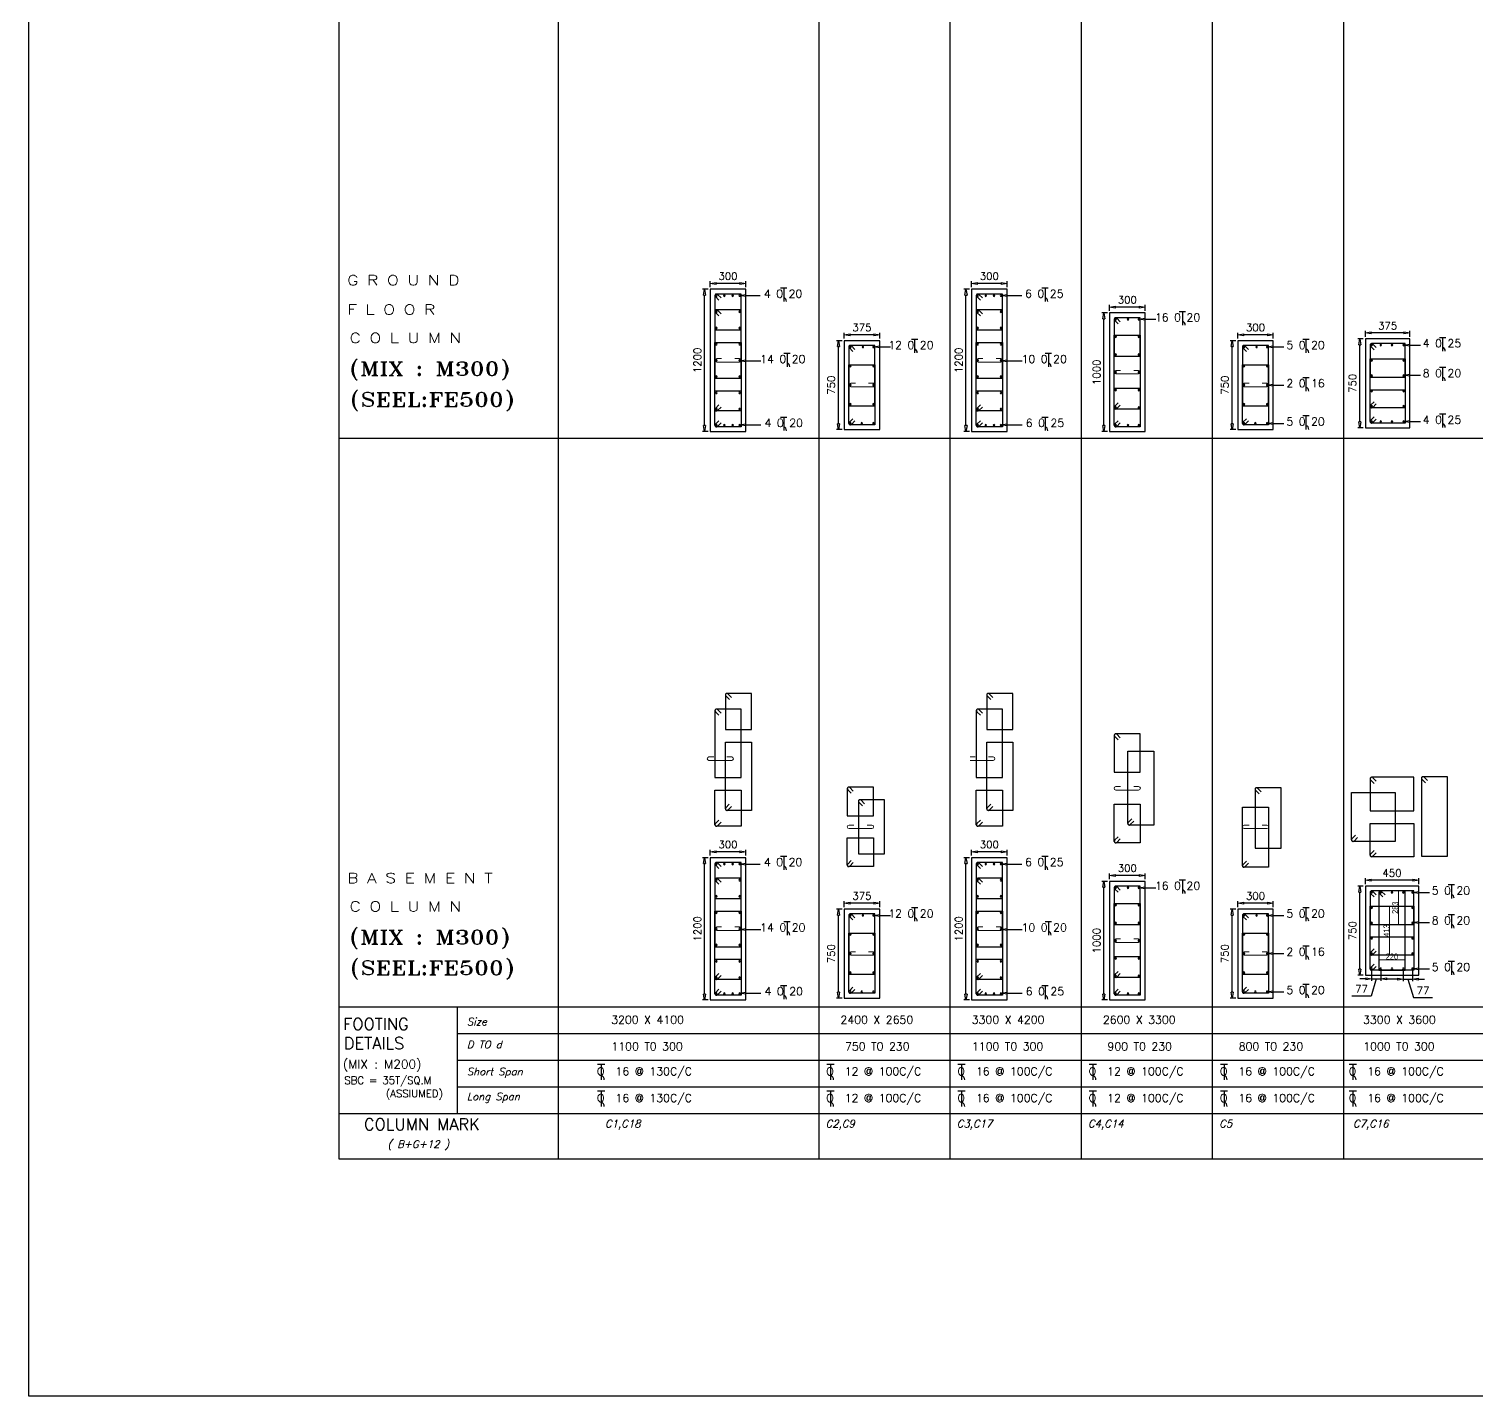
# Model space of a CAD drawing. Header units: millimetres. Extents: x 331487 to 517269, y 198509 to 399936.
# Drawn here: x 331487 to 355901, y 198509 to 221569 of the extents above; entities that cross this region are included whole.
import ezdxf

# ---------------------------------------------------------------- set-up
doc = ezdxf.new("R2010")
doc.units = ezdxf.units.MM
doc.header["$MEASUREMENT"] = 0
doc.linetypes.add('DOT', pattern=[0.25, 0, -0.25])
doc.layers.add('BEAM', color=1, linetype='Continuous', lineweight=5)
for name, color, linetype in [('COLUMN', 6, 'Continuous'), ('FOOTING', 5, 'Continuous'), ('FOOTING-SCH', 3, 'Continuous')]:
    doc.layers.add(name, color=color, linetype=linetype)
doc.styles.add('ITALICC', font='italicc', dxfattribs={"height": 0.3})
doc.styles.add('RO', font='romans.shx', dxfattribs={"height": 125})
doc.styles.add('ROMANS', font='romans.shx')
doc.styles.add('ROMANT', font='ROMANT.shx')
doc.styles.add('SWISCNBT', font='swissc.ttf')

# ---------------------------------------------------------------- blocks, each defined once
blk = doc.blocks.new('_ClosedBlank')
at = {"color": 0, "linetype": 'ByBlock', "lineweight": -2}
for p, q in [((-1, 0.17), (0, 0)), ((-1, 0.17), (-1, -0.17)), ((0, 0), (-1, -0.17))]:
    blk.add_line(p, q, dxfattribs=at)
blk = doc.blocks.new('rp')
blk.add_line((-2, 0), (2, 0))
at = {"color": 6}
blk.add_line((1.5, 1.5), (-1.5, -1.5), dxfattribs=at)
at = {"color": 1}
blk.add_line((0, 2), (0, -2), dxfattribs=at)

msp = doc.modelspace()

# ---------------------------------------------------------------- linework, layer by layer
at = {"color": 1, "linetype": 'Continuous'}
for p, q in [((344166, 217203), (344273, 217203)), ((344220, 217203), (344220, 216973)), ((348576, 217203), (348683, 217203)), ((348629, 217203), (348629, 216973)), ((350893, 216803), (351001, 216803)), ((350947, 216803), (350947, 216573)), ((346375, 216336), (346482, 216336)), ((346429, 216336), (346429, 216105)), ((352978, 216336), (353086, 216336)), ((353032, 216336), (353032, 216105)), ((355282, 216366), (355389, 216366)), ((355335, 216366), (355335, 216136)), ((344223, 216101), (344330, 216101)), ((344277, 216101), (344277, 215870)), ((348633, 216101), (348740, 216101)), ((348686, 216101), (348686, 215870)), ((355282, 215862), (355389, 215862)), ((355335, 215862), (355335, 215632)), ((352978, 215691), (353086, 215691)), ((353032, 215691), (353032, 215460)), ((344167, 215023), (344274, 215023)), ((344220, 215023), (344220, 214793)), ((348576, 215023), (348683, 215023)), ((348630, 215023), (348630, 214793)), ((352978, 215046), (353086, 215046)), ((353032, 215046), (353032, 214815)), ((355282, 215076), (355389, 215076)), ((355335, 215076), (355335, 214846)), ((344166, 207615), (344273, 207615)), ((344220, 207615), (344220, 207384)), ((348576, 207615), (348683, 207615)), ((348629, 207615), (348629, 207384)), ((350893, 207215), (351001, 207215)), ((350947, 207215), (350947, 206984)), ((355432, 207135), (355539, 207135)), ((355485, 207135), (355485, 206904)), ((346375, 206747), (346482, 206747)), ((346429, 206747), (346429, 206517)), ((352978, 206747), (353086, 206747)), ((353032, 206747), (353032, 206517)), ((355432, 206631), (355539, 206631)), ((355485, 206631), (355485, 206400)), ((344223, 206512), (344330, 206512)), ((344277, 206512), (344277, 206281)), ((348633, 206512), (348740, 206512)), ((348686, 206512), (348686, 206281)), ((352978, 206102), (353086, 206102)), ((353032, 206102), (353032, 205872)), ((355432, 205845), (355539, 205845)), ((355485, 205845), (355485, 205614)), ((344167, 205435), (344274, 205435)), ((344220, 205435), (344220, 205204)), ((348576, 205435), (348683, 205435)), ((348630, 205435), (348630, 205204)), ((352978, 205457), (353086, 205457)), ((353032, 205457), (353032, 205227)), ((341079, 204105), (341202, 204105)), ((341140, 204105), (341140, 203841)), ((344947, 204105), (345070, 204105)), ((345009, 204105), (345009, 203841)), ((347161, 204105), (347283, 204105)), ((347222, 204105), (347222, 203841)), ((349374, 204105), (349497, 204105)), ((349436, 204105), (349436, 203841)), ((351588, 204105), (351710, 204105)), ((351649, 204105), (351649, 203841)), ((353763, 204105), (353885, 204105)), ((353824, 204105), (353824, 203841)), ((341079, 203655), (341202, 203655)), ((341140, 203655), (341140, 203391)), ((344947, 203655), (345070, 203655)), ((345009, 203655), (345009, 203391)), ((347161, 203655), (347284, 203655)), ((347222, 203655), (347222, 203391)), ((349374, 203655), (349497, 203655)), ((349436, 203655), (349436, 203391)), ((351588, 203655), (351710, 203655)), ((351649, 203655), (351649, 203391)), ((353763, 203655), (353885, 203655)), ((353824, 203655), (353824, 203391))]:
    msp.add_line(p, q, dxfattribs=at)
at = {"color": 8, "linetype": 'Continuous'}
for p, q in [((336718, 214665), (368870, 214665)), ((336718, 205076), (342614, 205076)), ((338713, 205076), (338713, 203276)), ((342614, 205076), (368870, 205076)), ((338713, 204626), (342614, 204626)), ((342614, 204626), (368870, 204626)), ((338713, 204176), (342614, 204176)), ((342614, 204176), (368870, 204176)), ((338713, 203726), (342614, 203726)), ((342614, 203726), (368870, 203726)), ((336718, 203276), (342614, 203276)), ((336718, 203276), (368870, 203276)), ((342614, 203276), (368870, 203276)), ((336718, 202508), (368870, 202508))]:
    msp.add_line(p, q, dxfattribs=at)
at = {"color": 1, "linetype": 'Continuous'}
for centre, radius in [((344204, 216977), 61.2), ((348614, 216977), 61.2), ((350932, 216577), 61.2), ((346414, 216110), 61.2), ((353017, 216110), 61.2), ((355320, 216140), 61.2), ((344261, 215875), 61.2), ((348671, 215875), 61.2), ((355320, 215636), 61.2), ((353017, 215465), 61.2), ((344205, 214797), 61.2), ((348615, 214797), 61.2), ((353017, 214820), 61.2), ((355320, 214850), 61.2), ((344204, 207389), 61.2), ((348614, 207389), 61.2), ((350932, 206989), 61.2), ((355470, 206909), 61.2), ((346414, 206521), 61.2), ((353017, 206521), 61.2), ((344261, 206286), 61.2), ((348671, 206286), 61.2), ((355470, 206405), 61.2), ((353017, 205876), 61.2), ((355470, 205619), 61.2), ((344205, 205209), 61.2), ((348615, 205209), 61.2), ((353017, 205231), 61.2), ((341123, 203846), 70), ((344991, 203846), 70), ((347205, 203846), 70), ((349418, 203846), 70), ((351632, 203846), 70), ((353807, 203846), 70), ((341123, 203396), 70), ((344991, 203396), 70), ((347205, 203396), 70), ((349418, 203396), 70), ((351632, 203396), 70), ((353807, 203396), 70)]:
    msp.add_arc(centre, radius, 355.5803, 75.6804, dxfattribs=at)
at = {"layer": 'BEAM', "ltscale": 0.05}
for p, q in [((343091, 216009), (343171, 216009)), ((343091, 215949), (343475, 215949)), ((343475, 216009), (343395, 216009)), ((347501, 216009), (347581, 216009)), ((347501, 215949), (347884, 215949)), ((347884, 216009), (347804, 216009)), ((345351, 215592), (345431, 215592)), ((345734, 215592), (345654, 215592)), ((349825, 215809), (349905, 215809)), ((349825, 215749), (350208, 215749)), ((350208, 215809), (350128, 215809)), ((351991, 215592), (352071, 215592)), ((352374, 215592), (352294, 215592)), ((345351, 215532), (345734, 215532)), ((351991, 215532), (352374, 215532)), ((342960, 209289), (343040, 209289)), ((342960, 209229), (343343, 209229)), ((343343, 209289), (343263, 209289)), ((347369, 209289), (347449, 209289)), ((347369, 209229), (347753, 209229)), ((347753, 209289), (347673, 209289)), ((349825, 208790), (349905, 208790)), ((350208, 208790), (350128, 208790)), ((349825, 208730), (350208, 208730)), ((345323, 208141), (345403, 208141)), ((345323, 208081), (345706, 208081)), ((345706, 208141), (345626, 208141)), ((351991, 208141), (352071, 208141)), ((351991, 208081), (352374, 208081)), ((352374, 208141), (352294, 208141)), ((343091, 206421), (343171, 206421)), ((343091, 206361), (343475, 206361)), ((343475, 206421), (343395, 206421)), ((347501, 206421), (347581, 206421)), ((347501, 206361), (347884, 206361)), ((347884, 206421), (347804, 206421)), ((349825, 206220), (349905, 206220)), ((349825, 206160), (350208, 206160)), ((350208, 206220), (350128, 206220)), ((345351, 206004), (345431, 206004)), ((345351, 205944), (345734, 205944)), ((345734, 206004), (345654, 206004)), ((351991, 206004), (352071, 206004)), ((351991, 205944), (352374, 205944)), ((352374, 206004), (352294, 206004))]:
    msp.add_line(p, q, dxfattribs=at)
at = {"layer": 'BEAM', "color": 167, "linetype": 'DOT', "lineweight": 13}
for p, q in [((354553, 207030), (354590, 207030)), ((354484, 206773), (354443, 206773)), ((354553, 206463), (354590, 206463)), ((354263, 205877), (354263, 205869)), ((354484, 205947), (354443, 205947)), ((354703, 205877), (354703, 205869))]:
    msp.add_line(p, q, dxfattribs=at)
at = {"layer": 'BEAM', "color": 169}
for p, q in [((354590, 206466), (354590, 207027)), ((354443, 206770), (354443, 205950)), ((354266, 205869), (354700, 205869))]:
    msp.add_line(p, q, dxfattribs=at)
at = {"layer": 'BEAM', "ltscale": 0.05}
for centre, start, end in [((343091, 215979), 90, 270), ((343475, 215979), 270, 90), ((347501, 215979), 90, 270), ((347884, 215979), 270, 90), ((345351, 215562), 90, 270), ((345734, 215562), 270, 90), ((349825, 215779), 90, 270), ((350208, 215779), 270, 90), ((351991, 215562), 90, 270), ((352374, 215562), 270, 90), ((342960, 209259), 90, 270), ((343343, 209259), 270, 90), ((347753, 209259), 270, 90), ((349825, 208760), 90, 270), ((350208, 208760), 270, 90), ((345323, 208111), 90, 270), ((345706, 208111), 270, 90), ((351991, 208111), 90, 270), ((352374, 208111), 270, 90), ((343091, 206391), 90, 270), ((343475, 206391), 270, 90), ((347501, 206391), 90, 270), ((347884, 206391), 270, 90), ((349825, 206190), 90, 270), ((350208, 206190), 270, 90), ((345351, 205974), 90, 270), ((345734, 205974), 270, 90), ((351991, 205974), 90, 270), ((352374, 205974), 270, 90)]:
    msp.add_arc(centre, 30, start, end, dxfattribs=at)
at = {"layer": 'COLUMN'}
for p, q in [((331487, 198509), (331487, 346865)), ((343581, 217178), (342981, 217178)), ((342981, 217178), (342981, 214778)), ((343581, 214778), (343581, 217178)), ((347990, 217178), (347390, 217178)), ((347390, 217178), (347390, 214778)), ((347990, 214778), (347990, 217178)), ((350317, 216778), (349717, 216778)), ((349717, 216778), (349717, 214778)), ((350317, 214778), (350317, 216778)), ((345840, 216311), (345240, 216311)), ((345240, 216311), (345240, 214811)), ((345840, 214811), (345840, 216311)), ((352481, 216311), (351881, 216311)), ((351881, 216311), (351881, 214811)), ((352481, 214811), (352481, 216311)), ((354784, 216341), (354034, 216341)), ((354034, 216341), (354034, 214841)), ((354784, 214841), (354784, 216341)), ((342981, 214778), (343581, 214778)), ((345240, 214811), (345840, 214811)), ((347390, 214778), (347990, 214778)), ((349717, 214778), (350317, 214778)), ((351881, 214811), (352481, 214811)), ((354034, 214841), (354784, 214841)), ((343581, 207590), (342981, 207590)), ((342981, 207590), (342981, 205190)), ((343581, 205190), (343581, 207590)), ((347990, 207590), (347390, 207590)), ((347390, 207590), (347390, 205190)), ((347990, 205190), (347990, 207590)), ((350317, 207190), (349717, 207190)), ((349717, 207190), (349717, 205190)), ((350317, 205190), (350317, 207190)), ((354934, 207110), (354034, 207110)), ((354034, 207110), (354034, 205610)), ((354934, 205610), (354934, 207110)), ((345840, 206722), (345240, 206722)), ((345240, 206722), (345240, 205222)), ((345840, 205222), (345840, 206722)), ((352481, 206722), (351881, 206722)), ((351881, 206722), (351881, 205222)), ((352481, 205222), (352481, 206722)), ((354034, 205610), (354934, 205610)), ((342981, 205190), (343581, 205190)), ((345240, 205222), (345840, 205222)), ((347390, 205190), (347990, 205190)), ((349717, 205190), (350317, 205190)), ((351881, 205222), (352481, 205222)), ((517269, 198509), (331487, 198509))]:
    msp.add_line(p, q, dxfattribs=at)
at = {"layer": 'COLUMN', "color": 3}
for p, q in [((343061, 217073), (343061, 216491)), ((343068, 217056), (343128, 216996)), ((343501, 217098), (343086, 217098)), ((343163, 217031), (343104, 217091)), ((343501, 216491), (343501, 217098)), ((347470, 217073), (347470, 216491)), ((347478, 217056), (347538, 216996)), ((347910, 217098), (347495, 217098)), ((347573, 217031), (347513, 217091)), ((347910, 216491), (347910, 217098)), ((343061, 216807), (343061, 215677)), ((343501, 216832), (343086, 216832)), ((343163, 216765), (343104, 216825)), ((343501, 215677), (343501, 216832)), ((347470, 216807), (347470, 215677)), ((347910, 216832), (347495, 216832)), ((347573, 216765), (347513, 216825)), ((347910, 215677), (347910, 216832)), ((343068, 216789), (343128, 216729)), ((347478, 216789), (347538, 216729)), ((349797, 216673), (349797, 216051)), ((349804, 216656), (349864, 216596)), ((350237, 216698), (349822, 216698)), ((349899, 216631), (349840, 216691)), ((350237, 216051), (350237, 216698)), ((343061, 216491), (343501, 216491)), ((347470, 216491), (347910, 216491)), ((349797, 215183), (349797, 216406)), ((349797, 216406), (350237, 216406)), ((350237, 216406), (350237, 215158)), ((343061, 215150), (343061, 216278)), ((343061, 216278), (343501, 216278)), ((343501, 216278), (343501, 215125)), ((345320, 216206), (345320, 215213)), ((345328, 216188), (345388, 216128)), ((345760, 216231), (345345, 216231)), ((345423, 216164), (345363, 216224)), ((345760, 215213), (345760, 216231)), ((347470, 215150), (347470, 216278)), ((347470, 216278), (347910, 216278)), ((347910, 216278), (347910, 215125)), ((351961, 216206), (351961, 215213)), ((351968, 216188), (352028, 216128)), ((352401, 216231), (351986, 216231)), ((352063, 216164), (352003, 216224)), ((352401, 215213), (352401, 216231)), ((354114, 216236), (354114, 215695)), ((354121, 216219), (354181, 216159)), ((354704, 216261), (354139, 216261)), ((354216, 216194), (354157, 216254)), ((354704, 215695), (354704, 216261)), ((345320, 214916), (345320, 215905)), ((345320, 215905), (345760, 215905)), ((345760, 215905), (345760, 214891)), ((349797, 216051), (350237, 216051)), ((351961, 214916), (351961, 215905)), ((351961, 215905), (352401, 215905)), ((352401, 215905), (352401, 214891)), ((354114, 215204), (354114, 216004)), ((354114, 216004), (354704, 216004)), ((354704, 216004), (354704, 215179)), ((343061, 215677), (343501, 215677)), ((347470, 215677), (347910, 215677)), ((354114, 215695), (354704, 215695)), ((343061, 214883), (343061, 215466)), ((343061, 215466), (343501, 215466)), ((343501, 215466), (343501, 214858)), ((347470, 214883), (347470, 215466)), ((347470, 215466), (347910, 215466)), ((347910, 215466), (347910, 214858)), ((349797, 214883), (349797, 215510)), ((349797, 215510), (350237, 215510)), ((350237, 215510), (350237, 214858)), ((354114, 214946), (354114, 215484)), ((354114, 215484), (354704, 215484)), ((354704, 215484), (354704, 214921)), ((343068, 215167), (343128, 215227)), ((343501, 215125), (343086, 215125)), ((343163, 215191), (343104, 215132)), ((345320, 215213), (345760, 215213)), ((347478, 215167), (347538, 215227)), ((347910, 215125), (347495, 215125)), ((347573, 215191), (347513, 215132)), ((349804, 215201), (349864, 215261)), ((350237, 215158), (349822, 215158)), ((349899, 215225), (349840, 215166)), ((351961, 215213), (352401, 215213)), ((354121, 215221), (354181, 215281)), ((354704, 215179), (354139, 215179)), ((354216, 215246), (354157, 215186)), ((343068, 214901), (343128, 214961)), ((343501, 214858), (343086, 214858)), ((343163, 214925), (343104, 214866)), ((345328, 214934), (345388, 214994)), ((345760, 214891), (345345, 214891)), ((345423, 214958), (345363, 214898)), ((347478, 214901), (347538, 214961)), ((347910, 214858), (347495, 214858)), ((347573, 214925), (347513, 214866)), ((349804, 214901), (349864, 214961)), ((350237, 214858), (349822, 214858)), ((349899, 214925), (349840, 214866)), ((351968, 214934), (352028, 214994)), ((352401, 214891), (351986, 214891)), ((352063, 214958), (352003, 214898)), ((354121, 214964), (354181, 215024)), ((354704, 214921), (354139, 214921)), ((354216, 214988), (354157, 214929)), ((343236, 210336), (343236, 209753)), ((343244, 210318), (343304, 210258)), ((343676, 210361), (343261, 210361)), ((343339, 210294), (343279, 210354)), ((343676, 209753), (343676, 210361)), ((347646, 210336), (347646, 209753)), ((347653, 210318), (347713, 210258)), ((348086, 210361), (347671, 210361)), ((347748, 210294), (347689, 210354)), ((348086, 209753), (348086, 210361)), ((343061, 210070), (343061, 208940)), ((343068, 210052), (343128, 209992)), ((343501, 210095), (343086, 210095)), ((343163, 210028), (343104, 210087)), ((343501, 208940), (343501, 210095)), ((347470, 210070), (347470, 208940)), ((347478, 210052), (347538, 209992)), ((347910, 210095), (347495, 210095)), ((347573, 210028), (347513, 210087)), ((347910, 208940), (347910, 210095)), ((343236, 209753), (343676, 209753)), ((347646, 209753), (348086, 209753)), ((343236, 208412), (343236, 209540)), ((343236, 209540), (343676, 209540)), ((343676, 209540), (343676, 208387)), ((347646, 208412), (347646, 209540)), ((347646, 209540), (348086, 209540)), ((348086, 209540), (348086, 208387)), ((349797, 209655), (349797, 209033)), ((349804, 209637), (349864, 209577)), ((350237, 209680), (349822, 209680)), ((349899, 209613), (349840, 209673)), ((350237, 209033), (350237, 209680)), ((350025, 208165), (350025, 209388)), ((350025, 209388), (350465, 209388)), ((350465, 209388), (350465, 208140)), ((349797, 209033), (350237, 209033)), ((343061, 208940), (343501, 208940)), ((345293, 208754), (345293, 208298)), ((345733, 208779), (345318, 208779)), ((345395, 208712), (345335, 208772)), ((345733, 208298), (345733, 208779)), ((347470, 208940), (347910, 208940)), ((352173, 208743), (352173, 207750)), ((352613, 208768), (352198, 208768)), ((352276, 208701), (352216, 208761)), ((352613, 207750), (352613, 208768)), ((354114, 208922), (354114, 208380)), ((354121, 208904), (354181, 208844)), ((354854, 208947), (354139, 208947)), ((354216, 208880), (354157, 208939)), ((354854, 208380), (354854, 208947)), ((354981, 208931), (354981, 207616)), ((354988, 208914), (355048, 208854)), ((355421, 208956), (355006, 208956)), ((355083, 208890), (355023, 208949)), ((355421, 207616), (355421, 208956)), ((343061, 208146), (343061, 208728)), ((343061, 208728), (343501, 208728)), ((343501, 208728), (343501, 208121)), ((345300, 208737), (345360, 208677)), ((345482, 208543), (345482, 207654)), ((345490, 208525), (345550, 208465)), ((345922, 208568), (345507, 208568)), ((345585, 208501), (345525, 208561)), ((345922, 207654), (345922, 208568)), ((347470, 208146), (347470, 208728)), ((347470, 208728), (347910, 208728)), ((347910, 208728), (347910, 208121)), ((352181, 208726), (352241, 208666)), ((353799, 207889), (353799, 208689)), ((353799, 208689), (354539, 208689)), ((354539, 208689), (354539, 207864)), ((343243, 208430), (343303, 208490)), ((343676, 208387), (343261, 208387)), ((343338, 208454), (343279, 208394)), ((345293, 208298), (345733, 208298)), ((347653, 208430), (347713, 208490)), ((348086, 208387), (347671, 208387)), ((347748, 208454), (347688, 208394)), ((349797, 207865), (349797, 208491)), ((349797, 208491), (350237, 208491)), ((350237, 208491), (350237, 207840)), ((351961, 207453), (351961, 208442)), ((351961, 208442), (352401, 208442)), ((352401, 208442), (352401, 207428)), ((354114, 208380), (354854, 208380)), ((343068, 208164), (343128, 208224)), ((343501, 208121), (343086, 208121)), ((343163, 208188), (343104, 208128)), ((347478, 208164), (347538, 208224)), ((347910, 208121), (347495, 208121)), ((347573, 208188), (347513, 208128)), ((350032, 208183), (350092, 208243)), ((350465, 208140), (350050, 208140)), ((350127, 208207), (350068, 208147)), ((354114, 207632), (354114, 208169)), ((354114, 208169), (354854, 208169)), ((354854, 208169), (354854, 207607)), ((345293, 207464), (345293, 207922)), ((345293, 207922), (345733, 207922)), ((345733, 207922), (345733, 207439)), ((349804, 207883), (349864, 207943)), ((350237, 207840), (349822, 207840)), ((349899, 207907), (349840, 207847)), ((353807, 207907), (353867, 207967)), ((354539, 207864), (353824, 207864)), ((353902, 207931), (353842, 207871)), ((345300, 207482), (345360, 207542)), ((345482, 207654), (345922, 207654)), ((351968, 207471), (352028, 207531)), ((352173, 207750), (352613, 207750)), ((354121, 207649), (354181, 207709)), ((354854, 207607), (354139, 207607)), ((354216, 207673), (354157, 207614)), ((354981, 207616), (355421, 207616)), ((343061, 207485), (343061, 206902)), ((343068, 207467), (343128, 207407)), ((343501, 207510), (343086, 207510)), ((343163, 207443), (343104, 207502)), ((343501, 206902), (343501, 207510)), ((345733, 207439), (345318, 207439)), ((345395, 207506), (345335, 207447)), ((347470, 207485), (347470, 206902)), ((347478, 207467), (347538, 207407)), ((347910, 207510), (347495, 207510)), ((347573, 207443), (347513, 207502)), ((347910, 206902), (347910, 207510)), ((352401, 207428), (351986, 207428)), ((352063, 207495), (352003, 207436)), ((343061, 207218), (343061, 206088)), ((343068, 207201), (343128, 207141)), ((343501, 207243), (343086, 207243)), ((343163, 207176), (343104, 207236)), ((343501, 206088), (343501, 207243)), ((347470, 207218), (347470, 206088)), ((347478, 207201), (347538, 207141)), ((347910, 207243), (347495, 207243)), ((347573, 207176), (347513, 207236)), ((347910, 206088), (347910, 207243)), ((349797, 207085), (349797, 206463)), ((349804, 207067), (349864, 207007)), ((350237, 207110), (349822, 207110)), ((349899, 207043), (349840, 207102)), ((350237, 206463), (350237, 207110)), ((343061, 206902), (343501, 206902)), ((347470, 206902), (347910, 206902)), ((349797, 205595), (349797, 206817)), ((349797, 206817), (350237, 206817)), ((350237, 206817), (350237, 205570)), ((354114, 207005), (354114, 206463)), ((354121, 206987), (354181, 206927)), ((354854, 207030), (354139, 207030)), ((354216, 206963), (354157, 207022)), ((354263, 207005), (354263, 205690)), ((354270, 206987), (354330, 206927)), ((354703, 207030), (354288, 207030)), ((354365, 206963), (354306, 207022)), ((354703, 205690), (354703, 207030)), ((354854, 206463), (354854, 207030)), ((343061, 205561), (343061, 206689)), ((343061, 206689), (343501, 206689)), ((343501, 206689), (343501, 205536)), ((345320, 206617), (345320, 205624)), ((345328, 206600), (345388, 206540)), ((345760, 206642), (345345, 206642)), ((345423, 206575), (345363, 206635)), ((345760, 205624), (345760, 206642)), ((347470, 205561), (347470, 206689)), ((347470, 206689), (347910, 206689)), ((347910, 206689), (347910, 205536)), ((351961, 206617), (351961, 205624)), ((351968, 206600), (352028, 206540)), ((352401, 206642), (351986, 206642)), ((352063, 206575), (352003, 206635)), ((352401, 205624), (352401, 206642)), ((354114, 205972), (354114, 206773)), ((354114, 206773), (354854, 206773)), ((354854, 206773), (354854, 205947)), ((345320, 205327), (345320, 206316)), ((345320, 206316), (345760, 206316)), ((345760, 206316), (345760, 205302)), ((349797, 206463), (350237, 206463)), ((351961, 205327), (351961, 206316)), ((351961, 206316), (352401, 206316)), ((352401, 206316), (352401, 205302)), ((354114, 206463), (354854, 206463)), ((343061, 206088), (343501, 206088)), ((347470, 206088), (347910, 206088)), ((354114, 205715), (354114, 206252)), ((354114, 206252), (354854, 206252)), ((354854, 206252), (354854, 205690)), ((343061, 205295), (343061, 205877)), ((343061, 205877), (343501, 205877)), ((343501, 205877), (343501, 205270)), ((347470, 205295), (347470, 205877)), ((347470, 205877), (347910, 205877)), ((347910, 205877), (347910, 205270)), ((349797, 205295), (349797, 205921)), ((349797, 205921), (350237, 205921)), ((350237, 205921), (350237, 205270)), ((354121, 205990), (354181, 206050)), ((354854, 205947), (354139, 205947)), ((354216, 206014), (354157, 205954)), ((343068, 205578), (343128, 205638)), ((343163, 205603), (343104, 205543)), ((345320, 205624), (345760, 205624)), ((347478, 205578), (347538, 205638)), ((347573, 205603), (347513, 205543)), ((349804, 205612), (349864, 205672)), ((350237, 205570), (349822, 205570)), ((349899, 205636), (349840, 205577)), ((351961, 205624), (352401, 205624)), ((354121, 205732), (354181, 205792)), ((354854, 205690), (354139, 205690)), ((354216, 205757), (354157, 205697)), ((354263, 205690), (354703, 205690)), ((343068, 205312), (343128, 205372)), ((343501, 205536), (343086, 205536)), ((343163, 205336), (343104, 205277)), ((345328, 205345), (345388, 205405)), ((345423, 205369), (345363, 205310)), ((347478, 205312), (347538, 205372)), ((347910, 205536), (347495, 205536)), ((347573, 205336), (347513, 205277)), ((349804, 205312), (349864, 205372)), ((349899, 205336), (349840, 205277)), ((351968, 205345), (352028, 205405)), ((352063, 205369), (352003, 205310)), ((343501, 205270), (343086, 205270)), ((345760, 205302), (345345, 205302)), ((347910, 205270), (347495, 205270)), ((350237, 205270), (349822, 205270)), ((352401, 205302), (351986, 205302))]:
    msp.add_line(p, q, dxfattribs=at)
at = {"layer": 'COLUMN', "color": 4}
for points in [[(343582, 217072), (343826, 217072)], [(347991, 217072), (348236, 217072)], [(350318, 216672), (350496, 216672)], [(345841, 216205), (346020, 216205)], [(352481, 216205), (352660, 216205)], [(354785, 216235), (354963, 216235)], [(343582, 215969), (343837, 215969)], [(347991, 215969), (348246, 215969)], [(354785, 215731), (354963, 215731)], [(352481, 215560), (352660, 215560)], [(343582, 214892), (343837, 214892)], [(347991, 214892), (348246, 214892)], [(352481, 214915), (352660, 214915)], [(354785, 214945), (354963, 214945)], [(343582, 207483), (343826, 207483)], [(347991, 207483), (348236, 207483)], [(350318, 207083), (350496, 207083)], [(354935, 207003), (355113, 207003)], [(345841, 206616), (346020, 206616)], [(352481, 206616), (352660, 206616)], [(343582, 206381), (343837, 206381)], [(347991, 206381), (348246, 206381)], [(354935, 206499), (355113, 206499)], [(352481, 205971), (352660, 205971)], [(354935, 205713), (355113, 205713)], [(352481, 205326), (352660, 205326)], [(343582, 205303), (343837, 205303)], [(347991, 205303), (348246, 205303)]]:
    msp.add_lwpolyline(points, dxfattribs=at)
at = {"layer": 'COLUMN', "color": 3}
for centre, start, end in [((343086, 217073), 45, 180), ((343086, 217073), 90, 225), ((347495, 217073), 45, 180), ((347495, 217073), 90, 225), ((343086, 216807), 45, 180), ((343086, 216807), 90, 225), ((347495, 216807), 45, 180), ((347495, 216807), 90, 225), ((349822, 216673), 45, 180), ((349822, 216673), 90, 225), ((345345, 216206), 45, 180), ((345345, 216206), 90, 225), ((351986, 216206), 45, 180), ((351986, 216206), 90, 225), ((354139, 216236), 45, 180), ((354139, 216236), 90, 225), ((343086, 215150), 135, 270), ((343086, 215150), 180, 315), ((347495, 215150), 135, 270), ((347495, 215150), 180, 315), ((349822, 215183), 135, 270), ((349822, 215183), 180, 315), ((354139, 215204), 135, 270), ((354139, 215204), 180, 315), ((343086, 214883), 135, 270), ((343086, 214883), 180, 315), ((345345, 214916), 135, 270), ((345345, 214916), 180, 315), ((347495, 214883), 135, 270), ((347495, 214883), 180, 315), ((349822, 214883), 135, 270), ((349822, 214883), 180, 315), ((351986, 214916), 135, 270), ((351986, 214916), 180, 315), ((354139, 214946), 135, 270), ((354139, 214946), 180, 315), ((343261, 210336), 45, 180), ((343261, 210336), 90, 225), ((347671, 210336), 45, 180), ((347671, 210336), 90, 225), ((343086, 210070), 45, 180), ((343086, 210070), 90, 225), ((347495, 210070), 45, 180), ((347495, 210070), 90, 225), ((349822, 209655), 45, 180), ((349822, 209655), 90, 225), ((345318, 208754), 45, 180), ((345318, 208754), 90, 225), ((352198, 208743), 45, 180), ((352198, 208743), 90, 225), ((354139, 208922), 45, 180), ((354139, 208922), 90, 225), ((355006, 208931), 45, 180), ((355006, 208931), 90, 225), ((345507, 208543), 45, 180), ((345507, 208543), 90, 225), ((343261, 208412), 135, 270), ((343261, 208412), 180, 315), ((347671, 208412), 135, 270), ((347671, 208412), 180, 315), ((343086, 208146), 135, 270), ((343086, 208146), 180, 315), ((347495, 208146), 135, 270), ((347495, 208146), 180, 315), ((350050, 208165), 135, 270), ((350050, 208165), 180, 315), ((349822, 207865), 135, 270), ((349822, 207865), 180, 315), ((353824, 207889), 135, 270), ((353824, 207889), 180, 315), ((354139, 207632), 135, 270), ((354139, 207632), 180, 315), ((343086, 207485), 45, 180), ((343086, 207485), 90, 225), ((345318, 207464), 135, 270), ((345318, 207464), 180, 315), ((347495, 207485), 45, 180), ((347495, 207485), 90, 225), ((351986, 207453), 135, 270), ((351986, 207453), 180, 315), ((343086, 207218), 45, 180), ((343086, 207218), 90, 225), ((347495, 207218), 45, 180), ((347495, 207218), 90, 225), ((349822, 207085), 45, 180), ((349822, 207085), 90, 225), ((354139, 207005), 45, 180), ((354139, 207005), 90, 225), ((354288, 207005), 45, 180), ((354288, 207005), 90, 225), ((345345, 206617), 45, 180), ((345345, 206617), 90, 225), ((351986, 206617), 45, 180), ((351986, 206617), 90, 225), ((354139, 205972), 135, 270), ((354139, 205972), 180, 315), ((343086, 205561), 135, 270), ((347495, 205561), 135, 270), ((349822, 205595), 135, 270), ((349822, 205595), 180, 315), ((354139, 205715), 135, 270), ((354139, 205715), 180, 315), ((343086, 205561), 180, 315), ((345345, 205327), 135, 270), ((345345, 205327), 180, 315), ((347495, 205561), 180, 315), ((351986, 205327), 135, 270), ((351986, 205327), 180, 315), ((343086, 205295), 135, 270), ((343086, 205295), 180, 315), ((347495, 205295), 135, 270), ((347495, 205295), 180, 315), ((349822, 205295), 135, 270), ((349822, 205295), 180, 315)]:
    msp.add_arc(centre, 25, start, end, dxfattribs=at)
at = {"layer": 'COLUMN', "color": 7}
for centre, start, end in [((343086, 217073), 0, 180), ((343086, 217073), 180, 0), ((343220, 217071), 0, 180), ((343220, 217071), 180, 0), ((343359, 217071), 0, 180), ((343359, 217071), 180, 0), ((343476, 217073), 0, 180), ((343476, 217073), 180, 0), ((347495, 217073), 0, 180), ((347495, 217073), 180, 0), ((347630, 217071), 0, 180), ((347630, 217071), 180, 0), ((347769, 217071), 0, 180), ((347769, 217071), 180, 0), ((347885, 217073), 0, 180), ((347885, 217073), 180, 0), ((343086, 216800), 0, 180), ((343086, 216800), 180, 0), ((343476, 216800), 0, 180), ((343476, 216800), 180, 0), ((347495, 216800), 0, 180), ((347495, 216800), 180, 0), ((347885, 216800), 0, 180), ((347885, 216800), 180, 0), ((349822, 216673), 0, 180), ((349822, 216673), 180, 0), ((350028, 216673), 0, 180), ((350028, 216673), 180, 0), ((350212, 216673), 0, 180), ((350212, 216673), 180, 0), ((343086, 216526), 0, 180), ((343086, 216526), 180, 0), ((343476, 216526), 0, 180), ((343476, 216526), 180, 0), ((347495, 216526), 0, 180), ((347495, 216526), 180, 0), ((347885, 216526), 0, 180), ((347885, 216526), 180, 0), ((349822, 216379), 0, 180), ((349822, 216379), 180, 0), ((350212, 216379), 0, 180), ((350212, 216379), 180, 0), ((343086, 216252), 0, 180), ((343086, 216252), 180, 0), ((343476, 216252), 0, 180), ((343476, 216252), 180, 0), ((345345, 216206), 0, 180), ((345345, 216206), 180, 0), ((345557, 216206), 0, 180), ((345557, 216206), 180, 0), ((345735, 216206), 0, 180), ((345735, 216206), 180, 0), ((347495, 216252), 0, 180), ((347495, 216252), 180, 0), ((347885, 216252), 0, 180), ((347885, 216252), 180, 0), ((349822, 216077), 0, 180), ((349822, 216077), 180, 0), ((350212, 216077), 0, 180), ((350212, 216077), 180, 0), ((351986, 216206), 0, 180), ((351986, 216206), 180, 0), ((352198, 216206), 0, 180), ((352198, 216206), 180, 0), ((352376, 216206), 0, 180), ((352376, 216206), 180, 0), ((354139, 216236), 0, 180), ((354139, 216236), 180, 0), ((354294, 216236), 0, 180), ((354294, 216236), 180, 0), ((354482, 216236), 0, 180), ((354482, 216236), 180, 0), ((354679, 216236), 0, 180), ((354679, 216236), 180, 0), ((343086, 215978), 0, 180), ((343086, 215978), 180, 0), ((343476, 215978), 0, 180), ((343476, 215978), 180, 0), ((345345, 215884), 0, 180), ((345345, 215884), 180, 0), ((345735, 215884), 0, 180), ((345735, 215884), 180, 0), ((347495, 215978), 0, 180), ((347495, 215978), 180, 0), ((347885, 215978), 0, 180), ((347885, 215978), 180, 0), ((351986, 215884), 0, 180), ((351986, 215884), 180, 0), ((352376, 215884), 0, 180), ((352376, 215884), 180, 0), ((354139, 215978), 0, 180), ((354139, 215978), 180, 0), ((354679, 215978), 0, 180), ((354679, 215978), 180, 0), ((343086, 215705), 0, 180), ((343086, 215705), 180, 0), ((343476, 215705), 0, 180), ((343476, 215705), 180, 0), ((347495, 215705), 0, 180), ((347495, 215705), 180, 0), ((347885, 215705), 0, 180), ((347885, 215705), 180, 0), ((349822, 215778), 0, 180), ((349822, 215778), 180, 0), ((350212, 215778), 0, 180), ((350212, 215778), 180, 0), ((354139, 215720), 0, 180), ((354139, 215720), 180, 0), ((354679, 215720), 0, 180), ((354679, 215720), 180, 0), ((343086, 215431), 0, 180), ((343086, 215431), 180, 0), ((343476, 215431), 0, 180), ((343476, 215431), 180, 0), ((345345, 215561), 0, 180), ((345345, 215561), 180, 0), ((345735, 215561), 0, 180), ((345735, 215561), 180, 0), ((347495, 215431), 0, 180), ((347495, 215431), 180, 0), ((347885, 215431), 0, 180), ((347885, 215431), 180, 0), ((349822, 215480), 0, 180), ((349822, 215480), 180, 0), ((350212, 215480), 0, 180), ((350212, 215480), 180, 0), ((351986, 215561), 0, 180), ((351986, 215561), 180, 0), ((352376, 215561), 0, 180), ((352376, 215561), 180, 0), ((354139, 215462), 0, 180), ((354139, 215462), 180, 0), ((354679, 215462), 0, 180), ((354679, 215462), 180, 0), ((343086, 215157), 0, 180), ((343086, 215157), 180, 0), ((343476, 215157), 0, 180), ((343476, 215157), 180, 0), ((345345, 215239), 0, 180), ((345345, 215239), 180, 0), ((345735, 215239), 0, 180), ((345735, 215239), 180, 0), ((347495, 215157), 0, 180), ((347495, 215157), 180, 0), ((347885, 215157), 0, 180), ((347885, 215157), 180, 0), ((349822, 215182), 0, 180), ((349822, 215182), 180, 0), ((350212, 215182), 0, 180), ((350212, 215182), 180, 0), ((351986, 215239), 0, 180), ((351986, 215239), 180, 0), ((352376, 215239), 0, 180), ((352376, 215239), 180, 0), ((354139, 215204), 0, 180), ((354139, 215204), 180, 0), ((354679, 215204), 0, 180), ((354679, 215204), 180, 0), ((343086, 214883), 0, 180), ((343086, 214883), 180, 0), ((343220, 214883), 0, 180), ((343220, 214883), 180, 0), ((343359, 214883), 0, 180), ((343359, 214883), 180, 0), ((343476, 214883), 0, 180), ((343476, 214883), 180, 0), ((345345, 214916), 0, 180), ((345345, 214916), 180, 0), ((345538, 214916), 0, 180), ((345538, 214916), 180, 0), ((345735, 214916), 0, 180), ((345735, 214916), 180, 0), ((347495, 214883), 0, 180), ((347495, 214883), 180, 0), ((347630, 214883), 0, 180), ((347630, 214883), 180, 0), ((347769, 214883), 0, 180), ((347769, 214883), 180, 0), ((347885, 214883), 0, 180), ((347885, 214883), 180, 0), ((349822, 214883), 0, 180), ((349822, 214883), 180, 0), ((350028, 214883), 0, 180), ((350028, 214883), 180, 0), ((350212, 214883), 0, 180), ((350212, 214883), 180, 0), ((351986, 214916), 0, 180), ((351986, 214916), 180, 0), ((352178, 214916), 0, 180), ((352178, 214916), 180, 0), ((352376, 214916), 0, 180), ((352376, 214916), 180, 0), ((354139, 214946), 0, 180), ((354139, 214946), 180, 0), ((354294, 214946), 0, 180), ((354294, 214946), 180, 0), ((354482, 214946), 0, 180), ((354482, 214946), 180, 0), ((354679, 214946), 0, 180), ((354679, 214946), 180, 0), ((343086, 207485), 0, 180), ((343086, 207485), 180, 0), ((343220, 207482), 0, 180), ((343220, 207482), 180, 0), ((343359, 207482), 0, 180), ((343359, 207482), 180, 0), ((343476, 207485), 0, 180), ((343476, 207485), 180, 0), ((347495, 207485), 0, 180), ((347495, 207485), 180, 0), ((347630, 207482), 0, 180), ((347630, 207482), 180, 0), ((347769, 207482), 0, 180), ((347769, 207482), 180, 0), ((347885, 207485), 0, 180), ((347885, 207485), 180, 0), ((343086, 207211), 0, 180), ((343086, 207211), 180, 0), ((343476, 207211), 0, 180), ((343476, 207211), 180, 0), ((347495, 207211), 0, 180), ((347495, 207211), 180, 0), ((347885, 207211), 0, 180), ((347885, 207211), 180, 0), ((349822, 207085), 0, 180), ((349822, 207085), 180, 0), ((350028, 207085), 0, 180), ((350028, 207085), 180, 0), ((350212, 207085), 0, 180), ((350212, 207085), 180, 0), ((343086, 206937), 0, 180), ((343086, 206937), 180, 0), ((343476, 206937), 0, 180), ((343476, 206937), 180, 0), ((347495, 206937), 0, 180), ((347495, 206937), 180, 0), ((347885, 206937), 0, 180), ((347885, 206937), 180, 0), ((349822, 206790), 0, 180), ((349822, 206790), 180, 0), ((350212, 206790), 0, 180), ((350212, 206790), 180, 0), ((354139, 207005), 0, 180), ((354139, 207005), 180, 0), ((354294, 207005), 0, 180), ((354294, 207005), 180, 0), ((354482, 207005), 0, 180), ((354482, 207005), 180, 0), ((354674, 207005), 0, 180), ((354674, 207005), 180, 0), ((354829, 207005), 0, 180), ((354829, 207005), 180, 0), ((343086, 206663), 0, 180), ((343086, 206663), 180, 0), ((343476, 206663), 0, 180), ((343476, 206663), 180, 0), ((345345, 206617), 0, 180), ((345345, 206617), 180, 0), ((345557, 206617), 0, 180), ((345557, 206617), 180, 0), ((345735, 206617), 0, 180), ((345735, 206617), 180, 0), ((347495, 206663), 0, 180), ((347495, 206663), 180, 0), ((347885, 206663), 0, 180), ((347885, 206663), 180, 0), ((351986, 206617), 0, 180), ((351986, 206617), 180, 0), ((352198, 206617), 0, 180), ((352198, 206617), 180, 0), ((352376, 206617), 0, 180), ((352376, 206617), 180, 0), ((354139, 206747), 0, 180), ((354139, 206747), 180, 0), ((354829, 206747), 0, 180), ((354829, 206747), 180, 0), ((343086, 206390), 0, 180), ((343086, 206390), 180, 0), ((343476, 206390), 0, 180), ((343476, 206390), 180, 0), ((345345, 206295), 0, 180), ((345735, 206295), 0, 180), ((347495, 206390), 0, 180), ((347495, 206390), 180, 0), ((347885, 206390), 0, 180), ((347885, 206390), 180, 0), ((349822, 206488), 0, 180), ((349822, 206488), 180, 0), ((350212, 206488), 0, 180), ((350212, 206488), 180, 0), ((351986, 206295), 0, 180), ((352376, 206295), 0, 180), ((354139, 206489), 0, 180), ((354139, 206489), 180, 0), ((354829, 206489), 0, 180), ((354829, 206489), 180, 0), ((343086, 206116), 0, 180), ((343086, 206116), 180, 0), ((343476, 206116), 0, 180), ((343476, 206116), 180, 0), ((345345, 206295), 180, 0), ((345735, 206295), 180, 0), ((347495, 206116), 0, 180), ((347495, 206116), 180, 0), ((347885, 206116), 0, 180), ((347885, 206116), 180, 0), ((349822, 206190), 0, 180), ((349822, 206190), 180, 0), ((350212, 206190), 0, 180), ((350212, 206190), 180, 0), ((351986, 206295), 180, 0), ((352376, 206295), 180, 0), ((354139, 206231), 0, 180), ((354139, 206231), 180, 0), ((354829, 206231), 0, 180), ((354829, 206231), 180, 0), ((343086, 205842), 0, 180), ((343086, 205842), 180, 0), ((343476, 205842), 0, 180), ((343476, 205842), 180, 0), ((345345, 205972), 0, 180), ((345345, 205972), 180, 0), ((345735, 205972), 0, 180), ((345735, 205972), 180, 0), ((347495, 205842), 0, 180), ((347495, 205842), 180, 0), ((347885, 205842), 0, 180), ((347885, 205842), 180, 0), ((349822, 205891), 0, 180), ((349822, 205891), 180, 0), ((350212, 205891), 0, 180), ((350212, 205891), 180, 0), ((351986, 205972), 0, 180), ((351986, 205972), 180, 0), ((352376, 205972), 0, 180), ((352376, 205972), 180, 0), ((354139, 205973), 0, 180), ((354139, 205973), 180, 0), ((354829, 205973), 0, 180), ((354829, 205973), 180, 0), ((343086, 205568), 0, 180), ((343086, 205568), 180, 0), ((343476, 205568), 0, 180), ((343476, 205568), 180, 0), ((345345, 205650), 0, 180), ((345345, 205650), 180, 0), ((345735, 205650), 0, 180), ((345735, 205650), 180, 0), ((347495, 205568), 0, 180), ((347495, 205568), 180, 0), ((347885, 205568), 0, 180), ((347885, 205568), 180, 0), ((349822, 205593), 0, 180), ((349822, 205593), 180, 0), ((350212, 205593), 0, 180), ((350212, 205593), 180, 0), ((351986, 205650), 0, 180), ((351986, 205650), 180, 0), ((352376, 205650), 0, 180), ((352376, 205650), 180, 0), ((354139, 205715), 0, 180), ((354139, 205715), 180, 0), ((354294, 205715), 0, 180), ((354294, 205715), 180, 0), ((354482, 205715), 0, 180), ((354482, 205715), 180, 0), ((354674, 205715), 0, 180), ((354674, 205715), 180, 0), ((354829, 205715), 0, 180), ((354829, 205715), 180, 0), ((345345, 205327), 0, 180), ((345345, 205327), 180, 0), ((345538, 205327), 0, 180), ((345538, 205327), 180, 0), ((345735, 205327), 0, 180), ((345735, 205327), 180, 0), ((351986, 205327), 0, 180), ((351986, 205327), 180, 0), ((352178, 205327), 0, 180), ((352178, 205327), 180, 0), ((352376, 205327), 0, 180), ((352376, 205327), 180, 0), ((343086, 205295), 0, 180), ((343086, 205295), 180, 0), ((343220, 205295), 0, 180), ((343220, 205295), 180, 0), ((343359, 205295), 0, 180), ((343359, 205295), 180, 0), ((343476, 205295), 0, 180), ((343476, 205295), 180, 0), ((347495, 205295), 0, 180), ((347495, 205295), 180, 0), ((347630, 205295), 0, 180), ((347630, 205295), 180, 0), ((347769, 205295), 0, 180), ((347769, 205295), 180, 0), ((347885, 205295), 0, 180), ((347885, 205295), 180, 0), ((349822, 205295), 0, 180), ((349822, 205295), 180, 0), ((350028, 205295), 0, 180), ((350028, 205295), 180, 0), ((350212, 205295), 0, 180), ((350212, 205295), 180, 0)]:
    msp.add_arc(centre, 12.6, start, end, dxfattribs=at)
at = {"layer": 'FOOTING', "color": 4}
for p, q in [((342981, 217213), (342981, 217313)), ((343581, 217213), (343581, 217313)), ((347390, 217213), (347390, 217313)), ((347990, 217213), (347990, 217313)), ((342946, 217178), (342851, 217178)), ((342886, 214878), (342886, 217078)), ((343481, 217278), (343081, 217278)), ((347355, 217178), (347261, 217178)), ((347296, 214878), (347296, 217078)), ((347890, 217278), (347490, 217278)), ((349717, 216813), (349717, 216913)), ((350217, 216878), (349817, 216878)), ((350317, 216813), (350317, 216913)), ((349682, 216778), (349587, 216778)), ((349622, 214878), (349622, 216678)), ((345205, 216311), (345111, 216311)), ((345240, 216346), (345240, 216445)), ((345740, 216410), (345340, 216410)), ((345840, 216346), (345840, 216445)), ((351846, 216311), (351751, 216311)), ((351881, 216346), (351881, 216445)), ((352381, 216410), (351981, 216410)), ((352481, 216346), (352481, 216445)), ((353999, 216341), (353904, 216341)), ((354034, 216376), (354034, 216476)), ((354684, 216441), (354134, 216441)), ((354784, 216376), (354784, 216476)), ((345146, 214911), (345146, 216211)), ((351786, 214911), (351786, 216211)), ((353939, 214941), (353939, 216241)), ((342946, 214778), (342851, 214778)), ((345205, 214811), (345111, 214811)), ((347355, 214778), (347261, 214778)), ((349682, 214778), (349587, 214778)), ((351846, 214811), (351751, 214811)), ((353999, 214841), (353904, 214841)), ((342946, 207590), (342851, 207590)), ((342981, 207625), (342981, 207724)), ((343481, 207689), (343081, 207689)), ((343581, 207625), (343581, 207724)), ((347355, 207590), (347261, 207590)), ((347390, 207625), (347390, 207724)), ((347890, 207689), (347490, 207689)), ((347990, 207625), (347990, 207724)), ((342886, 205290), (342886, 207490)), ((347296, 205290), (347296, 207490)), ((349717, 207225), (349717, 207324)), ((350217, 207289), (349817, 207289)), ((350317, 207225), (350317, 207324)), ((349682, 207190), (349587, 207190)), ((349622, 205290), (349622, 207090)), ((353999, 207110), (353904, 207110)), ((354034, 207145), (354034, 207244)), ((354834, 207209), (354134, 207209)), ((354934, 207145), (354934, 207244)), ((345240, 206757), (345240, 206857)), ((345740, 206822), (345340, 206822)), ((345840, 206757), (345840, 206857)), ((351881, 206757), (351881, 206857)), ((352381, 206822), (351981, 206822)), ((352481, 206757), (352481, 206857)), ((353939, 205710), (353939, 207010)), ((345205, 206722), (345111, 206722)), ((345146, 205322), (345146, 206622)), ((351846, 206722), (351751, 206722)), ((351786, 205322), (351786, 206622)), ((353999, 205610), (353904, 205610)), ((354139, 205680), (354139, 205513)), ((354294, 205680), (354294, 205513)), ((354674, 205680), (354674, 205506)), ((354829, 205680), (354829, 205506)), ((354039, 205548), (353939, 205548)), ((354216, 205548), (354130, 205254)), ((354139, 205548), (354294, 205548)), ((354394, 205548), (354494, 205548)), ((354574, 205541), (354474, 205541)), ((354674, 205541), (354829, 205541)), ((354752, 205541), (354846, 205229)), ((354929, 205541), (355029, 205541)), ((342946, 205190), (342851, 205190)), ((345205, 205222), (345111, 205222)), ((347355, 205190), (347261, 205190)), ((349682, 205190), (349587, 205190)), ((351846, 205222), (351751, 205222)), ((354130, 205254), (353808, 205254)), ((354846, 205229), (355168, 205229))]:
    msp.add_line(p, q, dxfattribs=at)
at = {"layer": 'FOOTING-SCH', "color": 8, "linetype": 'Continuous'}
for p, q in [((336718, 267850), (336718, 202508)), ((340418, 267850), (340418, 202508)), ((344811, 267850), (344811, 202508)), ((347024, 267850), (347024, 202508)), ((349237, 267850), (349237, 202508)), ((351451, 267850), (351451, 202508)), ((353664, 267850), (353664, 202508))]:
    msp.add_line(p, q, dxfattribs=at)

# ---------------------------------------------------------------- block references
at = {"layer": 'BEAM', "color": 169, "xscale": 3, "yscale": 3, "zscale": 3}
for p, rotation in [((354590, 207030), 90), ((354443, 206773), 90), ((354590, 206463), 270), ((354263, 205869), 180), ((354443, 205947), 270)]:
    msp.add_blockref('rp', p, dxfattribs=dict(at, rotation=rotation))
msp.add_blockref('rp', (354703, 205869), dxfattribs=at)
at = {"layer": 'COLUMN', "color": 4, "xscale": 100, "yscale": 100, "zscale": 100, "rotation": 180}
for p in [(343482, 217072), (347891, 217072), (350218, 216672), (345741, 216205), (352381, 216205), (354685, 216235), (343482, 215969), (347891, 215969), (352381, 215560), (354685, 215731), (343482, 214892), (347891, 214892), (352381, 214915), (354685, 214945), (343482, 207483), (347891, 207483), (350218, 207083), (354835, 207003), (345741, 206616), (352381, 206616), (343482, 206381), (347891, 206381), (354835, 206499), (352381, 205971), (354835, 205713), (352381, 205326), (343482, 205303), (347891, 205303)]:
    msp.add_blockref('_ClosedBlank', p, dxfattribs=at)
at = {"layer": 'FOOTING', "color": 4, "xscale": 100, "yscale": 100, "zscale": 100}
for p, rotation in [((342981, 217278), 180), ((347390, 217278), 180), ((342886, 217178), 90), ((347296, 217178), 90), ((349717, 216878), 180), ((349622, 216778), 90), ((345146, 216311), 90), ((345240, 216410), 180), ((351786, 216311), 90), ((351881, 216410), 180), ((353939, 216341), 90), ((354034, 216441), 180), ((342886, 214778), 270), ((345146, 214811), 270), ((347296, 214778), 270), ((349622, 214778), 270), ((351786, 214811), 270), ((353939, 214841), 270), ((342886, 207590), 90), ((342981, 207689), 180), ((347296, 207590), 90), ((347390, 207689), 180), ((349717, 207289), 180), ((349622, 207190), 90), ((353939, 207110), 90), ((354034, 207209), 180), ((345240, 206822), 180), ((351881, 206822), 180), ((345146, 206722), 90), ((351786, 206722), 90), ((353939, 205610), 270), ((345146, 205222), 270), ((351786, 205222), 270), ((354294, 205548), 180), ((354829, 205541), 180), ((342886, 205190), 270), ((347296, 205190), 270), ((349622, 205190), 270)]:
    msp.add_blockref('_ClosedBlank', p, dxfattribs=dict(at, rotation=rotation))
for p in [(343581, 217278), (347990, 217278), (350317, 216878), (345840, 216410), (352481, 216410), (354784, 216441), (343581, 207689), (347990, 207689), (350317, 207289), (354934, 207209), (345840, 206822), (352481, 206822), (354139, 205548), (354674, 205541)]:
    msp.add_blockref('_ClosedBlank', p, dxfattribs=at)

# ---------------------------------------------------------------- texts
at = {"color": 3, "linetype": 'Continuous', "style": 'ROMANT', "width": 1.25}
for s, p in [('G R O U N D', (336857, 217246)), ('F L O O R', (336857, 216751)), ('C O L U M N', (336896, 216272)), ('B A S E M E N T', (336857, 207162)), ('C O L U M N', (336896, 206683))]:
    msp.add_text(s, height=169.2, dxfattribs=at).set_placement(p)
at = {"color": 230, "linetype": 'Continuous', "style": 'ROMANT', "width": 1.25}
for s, p in [('(MIX : M300)', (336896, 215721)), ('(SEEL:FE500)', (336906, 215202)), ('(MIX : M300)', (336896, 206132)), ('(SEEL:FE500)', (336906, 205614))]:
    msp.add_text(s, height=235, dxfattribs=at).set_placement(p)
at = {"color": 3, "linetype": 'Continuous'}
for s, height, style, p in [('FOOTING', 200, 'ROMANT', (336789, 204684)), ('Size', 125, 'ITALICC', (338875, 204761)), ('DETAILS', 200, 'ROMANT', (336799, 204360)), ('D TO d', 125, 'ITALICC', (338875, 204374)), ('SBC = 35T/SQ.M ', 125, 'ROMANT', (336807, 203772)), ('Short Span', 125, 'ITALICC', (338875, 203919)), ('(ASSIUMED)', 125, 'ROMANT', (337508, 203549)), ('Long Span', 125, 'ITALICC', (338875, 203498)), ('COLUMN MARK', 200, 'ROMANT', (337140, 202992))]:
    msp.add_text(s, height=height, dxfattribs=dict(at, style=style)).set_placement(p)
at = {"color": 230, "linetype": 'Continuous', "style": 'ROMANT'}
msp.add_text('(MIX : M200)', height=150, dxfattribs=at).set_placement((336785, 204032))
at = {"color": 6, "linetype": 'Continuous', "style": 'ITALICC'}
for s, p in [('C1,C18', (341206, 203041)), ('C2,C9', (344928, 203041)), ('C3,C17', (347141, 203041)), ('C4,C14', (349355, 203041)), ('C5', (351568, 203041)), ('C7,C16', (353826, 203041)), ('( B+G+12 )', (337538, 202696))]:
    msp.add_text(s, height=125, dxfattribs=at).set_placement(p)
at = {"layer": 'BEAM', "char_height": 100, "attachment_point": 5, "rotation": 90, "style": 'SWISCNBT'}
for s, insert in [('\\A1;283', (354537, 206746)), ('\\A1;413', (354391, 206360))]:
    msp.add_mtext(s, dxfattribs=dict(at, insert=insert))
at = {"layer": 'BEAM', "insert": (354483, 205922), "char_height": 100, "attachment_point": 5, "style": 'SWISCNBT'}
msp.add_mtext('\\A1;220', dxfattribs=at)
at = {"layer": 'COLUMN', "color": 1, "style": 'ROMANS'}
for s, p in [('4 0 20', (343887, 217036)), ('6 0 25', (348294, 217036)), ('16 0 20', (350484, 216636)), ('4 0 25', (355003, 216199)), ('14 0 20', (343824, 215934)), ('12 0 20', (345985, 216169)), ('10 0 20', (348234, 215934)), ('5 0 20', (352700, 216169)), ('8 0 20', (355003, 215695)), ('2 0 16', (352700, 215524)), ('4 0 20', (343898, 214856)), ('6 0 25', (348304, 214856)), ('5 0 20', (352700, 214879)), ('4 0 25', (355003, 214909)), ('4 0 20', (343887, 207448)), ('6 0 25', (348294, 207448)), ('16 0 20', (350484, 207048)), ('5 0 20', (355153, 206968)), ('12 0 20', (345985, 206580)), ('5 0 20', (352700, 206580)), ('8 0 20', (355153, 206464)), ('14 0 20', (343824, 206345)), ('10 0 20', (348234, 206345)), ('2 0 16', (352700, 205935)), ('5 0 20', (355153, 205678)), ('4 0 20', (343898, 205268)), ('6 0 25', (348304, 205268)), ('5 0 20', (352700, 205290)), ('3200 X 4100', (341311, 204788)), ('2400 X 2650', (345179, 204788)), ('3300 X 4200', (347393, 204788)), ('2600 X 3300', (349606, 204788)), ('3300 X 3600', (353995, 204788)), ('1100 T0 300', (341314, 204338)), ('750 T0 230', (345256, 204338)), ('1100 T0 300', (347396, 204338)), ('900 T0 230', (349683, 204338)), ('800 T0 230', (351897, 204338)), ('1000 T0 300', (353998, 204338)), ('O  16 @ 130C/C', (341070, 203918)), ('O  12 @ 100C/C', (344938, 203918)), ('O  16 @ 100C/C', (347152, 203918)), ('O  12 @ 100C/C', (349365, 203918)), ('O  16 @ 100C/C', (351579, 203918)), ('O  16 @ 100C/C', (353754, 203918)), ('O  16 @ 130C/C', (341070, 203468)), ('O  12 @ 100C/C', (344938, 203468)), ('O  16 @ 100C/C', (347152, 203468)), ('O  12 @ 100C/C', (349365, 203468)), ('O  16 @ 100C/C', (351579, 203468)), ('O  16 @ 100C/C', (353754, 203468))]:
    msp.add_text(s, height=135, dxfattribs=at).set_placement(p)
at = {"layer": 'FOOTING', "color": 3, "char_height": 125, "attachment_point": 5, "style": 'RO'}
for s, insert in [('300', (343281, 217400)), ('300', (347690, 217400)), ('300', (350017, 217000)), ('375', (345540, 216533)), ('300', (352181, 216533)), ('375', (354409, 216563)), ('300', (343281, 207811)), ('300', (347690, 207811)), ('300', (350017, 207411)), ('450', (354484, 207331)), ('375', (345540, 206944)), ('300', (352181, 206944)), ('77', (353969, 205377)), ('77', (355007, 205351))]:
    msp.add_mtext(s, dxfattribs=dict(at, insert=insert))
at = {"layer": 'FOOTING', "color": 3, "char_height": 125, "attachment_point": 5, "rotation": 90, "style": 'RO'}
for s, insert in [('1200', (342764, 215978)), ('1200', (347173, 215978)), ('1000', (349500, 215778)), ('750', (345023, 215561)), ('750', (351663, 215561)), ('750', (353817, 215591)), ('1200', (342764, 206390)), ('1200', (347173, 206390)), ('1000', (349500, 206190)), ('750', (353817, 206360)), ('750', (345023, 205972)), ('750', (351663, 205972))]:
    msp.add_mtext(s, dxfattribs=dict(at, insert=insert))

doc.saveas('drawing.dxf')
